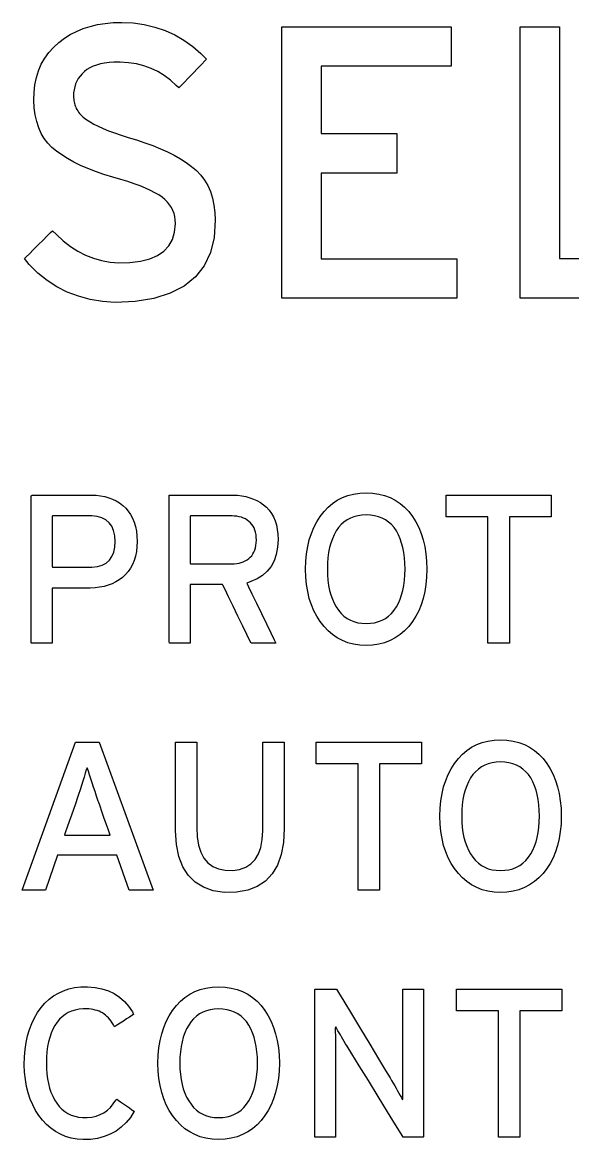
# Model space of a CAD drawing. Extents: x 1 to 47.7, y 0.2 to 33.3.
# Drawn here: x 21.709 to 22.143, y 3.613 to 4.492 of the extents above; entities that cross this region are included whole.
import ezdxf

# ---------------------------------------------------------------- set-up
doc = ezdxf.new("R2010")
doc.units = 0
doc.header["$MEASUREMENT"] = 0
doc.layers.add('4_0_____DWG', color=7, linetype='CONTINUOUS')

msp = doc.modelspace()

# ---------------------------------------------------------------- linework, layer by layer
at = {"layer": '4_0_____DWG'}
for points in [[(21.86081, 4.3362), (21.85994, 4.32271), (21.85706, 4.31079), (21.85217, 4.30044), (21.84528, 4.29167), (21.83638, 4.28446), (21.82547, 4.27882), (21.81256, 4.27476), (21.79764, 4.27226), (21.78209, 4.27145), (21.7719, 4.27226), (21.7622, 4.27391), (21.75299, 4.2764), (21.74428, 4.27972), (21.73605, 4.28388), (21.72832, 4.28888), (21.72108, 4.29472), (21.71433, 4.30139), (21.71052, 4.30606), (21.71187, 4.3074), (21.7144, 4.30992), (21.71772, 4.31323), (21.72144, 4.31694), (21.72517, 4.32066), (21.72852, 4.324), (21.73109, 4.32656), (21.73251, 4.32797), (21.73566, 4.32497), (21.74107, 4.31995), (21.74669, 4.31557), (21.75253, 4.31184), (21.75858, 4.30874), (21.76484, 4.30628), (21.77131, 4.30446), (21.778, 4.30328), (21.7849, 4.30274), (21.79368, 4.30294), (21.80203, 4.30396), (21.80927, 4.30577), (21.81541, 4.3084), (21.82044, 4.31183), (21.82436, 4.31606), (21.82718, 4.32109), (21.82889, 4.32694), (21.8295, 4.33358), (21.82938, 4.33651), (21.829, 4.33913), (21.82837, 4.34164), (21.82747, 4.34403), (21.8263, 4.34631), (21.82488, 4.34848), (21.8232, 4.35054), (21.82126, 4.35249), (21.81903, 4.35433), (21.81635, 4.35615), (21.81327, 4.35796), (21.8098, 4.35974), (21.80593, 4.3615), (21.80167, 4.36324), (21.79702, 4.36496), (21.79196, 4.36666), (21.78652, 4.36834), (21.78023, 4.37015), (21.7732, 4.37231), (21.76659, 4.37458), (21.76041, 4.37697), (21.75465, 4.37946), (21.74932, 4.38207), (21.74441, 4.38479), (21.73993, 4.38762), (21.73587, 4.39057), (21.73222, 4.39359), (21.72898, 4.39689), (21.72614, 4.40058), (21.72373, 4.40464), (21.72173, 4.40909), (21.72015, 4.41392), (21.71899, 4.41913), (21.71825, 4.42472), (21.71792, 4.43069), (21.71808, 4.43694), (21.71875, 4.44294), (21.71993, 4.44862), (21.72161, 4.45399), (21.7238, 4.45905), (21.72648, 4.4638), (21.72967, 4.46824), (21.73337, 4.47236), (21.73756, 4.47618), (21.74199, 4.47949), (21.74666, 4.48241), (21.7516, 4.48494), (21.75681, 4.48709), (21.76229, 4.48885), (21.76804, 4.49023), (21.77406, 4.49122), (21.78034, 4.49183), (21.78714, 4.49204), (21.79624, 4.49154), (21.80497, 4.4903), (21.81333, 4.48833), (21.82132, 4.48563), (21.82894, 4.4822), (21.83619, 4.47803), (21.84308, 4.47313), (21.8496, 4.4675), (21.85396, 4.46296), (21.85276, 4.46171), (21.85035, 4.45922), (21.84713, 4.45589), (21.84348, 4.4521), (21.83979, 4.44827), (21.83643, 4.44479), (21.8338, 4.44206), (21.83228, 4.44049), (21.83, 4.44241), (21.82549, 4.44654), (21.8207, 4.45015), (21.81562, 4.45323), (21.81026, 4.45578), (21.80462, 4.4578), (21.79869, 4.4593), (21.79248, 4.46027), (21.78599, 4.4607), (21.78108, 4.46065), (21.77727, 4.46037), (21.77372, 4.45991), (21.77042, 4.45927), (21.76737, 4.45844), (21.76458, 4.45744), (21.76204, 4.45626), (21.75975, 4.45489), (21.75772, 4.45335), (21.75592, 4.45159), (21.75434, 4.44973), (21.75297, 4.44777), (21.75181, 4.44571), (21.75087, 4.44356), (21.75013, 4.44132), (21.74961, 4.43897), (21.7493, 4.43653), (21.74921, 4.43406), (21.74924, 4.43283), (21.74932, 4.43163), (21.74945, 4.43047), (21.74963, 4.42936), (21.74987, 4.42828), (21.75016, 4.42723), (21.7505, 4.42623), (21.75089, 4.42527), (21.75134, 4.42432), (21.75186, 4.42331), (21.75247, 4.42231), (21.75317, 4.42132), (21.75395, 4.42034), (21.75481, 4.41938), (21.75576, 4.41843), (21.7568, 4.41749), (21.75793, 4.41656), (21.7596, 4.41532), (21.76222, 4.41364), (21.76525, 4.41194), (21.76871, 4.41024), (21.77258, 4.40851), (21.77687, 4.40677), (21.78157, 4.40502), (21.78669, 4.40325), (21.79223, 4.40147), (21.79875, 4.3995), (21.80542, 4.39732), (21.81173, 4.39503), (21.81769, 4.3926), (21.82331, 4.39006), (21.82857, 4.38739), (21.83348, 4.3846), (21.83805, 4.38168), (21.84226, 4.37864), (21.84609, 4.3754), (21.84949, 4.3718), (21.85243, 4.36782), (21.85494, 4.36348), (21.857, 4.35876), (21.85861, 4.35368), (21.85979, 4.34822), (21.86052, 4.34239)], [(21.79933, 4.0834), (21.79915, 4.07932), (21.7987, 4.07547), (21.79797, 4.07186), (21.79696, 4.06849), (21.79567, 4.06535), (21.79411, 4.06245), (21.79226, 4.05978), (21.79014, 4.05735), (21.78777, 4.05515), (21.78523, 4.05321), (21.7825, 4.05152), (21.77959, 4.05008), (21.7765, 4.04891), (21.77323, 4.04799), (21.76978, 4.04732), (21.76615, 4.04691), (21.76234, 4.04675), (21.76101, 4.04675), (21.75822, 4.04675), (21.75407, 4.04675), (21.74914, 4.04675), (21.74398, 4.04675), (21.73918, 4.04675), (21.73528, 4.04675), (21.73286, 4.04675), (21.73235, 4.04656), (21.73235, 4.04391), (21.73235, 4.03882), (21.73235, 4.0321), (21.73235, 4.02459), (21.73235, 4.01714), (21.73235, 4.01056), (21.73235, 4.00569), (21.73235, 4.00337), (21.73197, 4.00328), (21.7305, 4.00328), (21.72824, 4.00328), (21.72551, 4.00328), (21.72261, 4.00328), (21.71988, 4.00328), (21.71762, 4.00328), (21.71615, 4.00328), (21.71577, 4.00351), (21.71577, 4.00974), (21.71577, 4.0228), (21.71577, 4.04045), (21.71577, 4.06046), (21.71577, 4.08059), (21.71577, 4.09861), (21.71577, 4.11229), (21.71577, 4.11938), (21.71658, 4.1199), (21.72045, 4.1199), (21.72668, 4.1199), (21.73436, 4.1199), (21.74261, 4.1199), (21.7505, 4.1199), (21.75713, 4.1199), (21.7616, 4.1199), (21.76344, 4.1199), (21.76707, 4.11975), (21.77055, 4.11935), (21.77386, 4.11872), (21.777, 4.11783), (21.77999, 4.1167), (21.78281, 4.11533), (21.78546, 4.11371), (21.78795, 4.11184), (21.79029, 4.1097), (21.79237, 4.10729), (21.79419, 4.10462), (21.79573, 4.10171), (21.79699, 4.09855), (21.79799, 4.09514), (21.79871, 4.09147), (21.79916, 4.08756)], [(21.91041, 4.08503), (21.90998, 4.07884), (21.90891, 4.07324), (21.9072, 4.06823), (21.90484, 4.0638), (21.90184, 4.05996), (21.8982, 4.05671), (21.89392, 4.05404), (21.889, 4.05196), (21.88565, 4.0507), (21.88708, 4.04775), (21.88977, 4.04219), (21.8933, 4.03489), (21.89725, 4.02674), (21.90118, 4.01863), (21.90465, 4.01145), (21.90725, 4.00608), (21.90854, 4.00342), (21.90821, 4.00328), (21.90657, 4.00328), (21.90399, 4.00328), (21.90083, 4.00328), (21.89745, 4.00328), (21.89422, 4.00328), (21.89151, 4.00328), (21.88967, 4.00328), (21.88906, 4.0033), (21.88808, 4.00531), (21.88577, 4.01009), (21.88252, 4.01679), (21.87876, 4.02454), (21.8749, 4.03249), (21.87137, 4.03977), (21.86858, 4.04553), (21.86694, 4.04891), (21.86648, 4.04944), (21.86476, 4.04944), (21.86167, 4.04944), (21.8577, 4.04944), (21.85332, 4.04944), (21.849, 4.04944), (21.84522, 4.04944), (21.84246, 4.04944), (21.84119, 4.04944), (21.84116, 4.04827), (21.84116, 4.04416), (21.84116, 4.0379), (21.84116, 4.03035), (21.84116, 4.02237), (21.84116, 4.01482), (21.84116, 4.00856), (21.84116, 4.00445), (21.84114, 4.00328), (21.84031, 4.00328), (21.83852, 4.00328), (21.83606, 4.00328), (21.83326, 4.00328), (21.83041, 4.00328), (21.82783, 4.00328), (21.82582, 4.00328), (21.8247, 4.00328), (21.82457, 4.00462), (21.82457, 4.01315), (21.82457, 4.0277), (21.82457, 4.04611), (21.82457, 4.06619), (21.82457, 4.08578), (21.82457, 4.1027), (21.82457, 4.11479), (21.82457, 4.11986), (21.8261, 4.1199), (21.83076, 4.1199), (21.83765, 4.1199), (21.84583, 4.1199), (21.85439, 4.1199), (21.86241, 4.1199), (21.86895, 4.1199), (21.87311, 4.1199), (21.87507, 4.11989), (21.87852, 4.11972), (21.88184, 4.11933), (21.88502, 4.11871), (21.88807, 4.11787), (21.89098, 4.1168), (21.89376, 4.11552), (21.8964, 4.11401), (21.8989, 4.11227), (21.90127, 4.11029), (21.90338, 4.10803), (21.90521, 4.10552), (21.90677, 4.10275), (21.90805, 4.09972), (21.90906, 4.09643), (21.90979, 4.09289), (21.91024, 4.08909)], [(22.02768, 4.06163), (22.02747, 4.05542), (22.02692, 4.04952), (22.02602, 4.04391), (22.02478, 4.0386), (22.02319, 4.03359), (22.02125, 4.02888), (22.01898, 4.02447), (22.01635, 4.02036), (22.01337, 4.01652), (22.01008, 4.01306), (22.00654, 4.01005), (22.00273, 4.00749), (21.99866, 4.00538), (21.99433, 4.00372), (21.98973, 4.0025), (21.98487, 4.00173), (21.97976, 4.00141), (21.97468, 4.00173), (21.96987, 4.0025), (21.96532, 4.00372), (21.96104, 4.00538), (21.95703, 4.00749), (21.95328, 4.01005), (21.9498, 4.01306), (21.94659, 4.01652), (21.94361, 4.02036), (21.94092, 4.02447), (21.93858, 4.02888), (21.9366, 4.03359), (21.93497, 4.0386), (21.9337, 4.04391), (21.93278, 4.04952), (21.93221, 4.05542), (21.93199, 4.06163), (21.93221, 4.06784), (21.93278, 4.07376), (21.9337, 4.07939), (21.93497, 4.08472), (21.9366, 4.08976), (21.93858, 4.0945), (21.94092, 4.09896), (21.94361, 4.10312), (21.94659, 4.10696), (21.9498, 4.11036), (21.95328, 4.11332), (21.95703, 4.11584), (21.96104, 4.11792), (21.96532, 4.11955), (21.96987, 4.12073), (21.97468, 4.12147), (21.97976, 4.12177), (21.98487, 4.12147), (21.98973, 4.12073), (21.99433, 4.11955), (21.99866, 4.11792), (22.00273, 4.11584), (22.00654, 4.11332), (22.01008, 4.11036), (22.01337, 4.10696), (22.01635, 4.10312), (22.01898, 4.09896), (22.02125, 4.0945), (22.02319, 4.08976), (22.02478, 4.08472), (22.02602, 4.07939), (22.02692, 4.07376), (22.02747, 4.06784)], [(21.78209, 4.0834), (21.7817, 4.08796), (21.78076, 4.09193), (21.77928, 4.09532), (21.77724, 4.09812), (21.77466, 4.10033), (21.77152, 4.10196), (21.76784, 4.103), (21.76361, 4.10345), (21.76189, 4.10347), (21.75896, 4.10347), (21.7545, 4.10347), (21.74919, 4.10347), (21.74368, 4.10347), (21.73863, 4.10347), (21.73471, 4.10347), (21.73256, 4.10347), (21.73235, 4.10286), (21.73235, 4.09947), (21.73235, 4.09389), (21.73235, 4.08699), (21.73235, 4.07965), (21.73235, 4.07275), (21.73235, 4.06717), (21.73235, 4.06378), (21.73256, 4.06316), (21.73471, 4.06316), (21.73863, 4.06316), (21.74368, 4.06316), (21.74919, 4.06316), (21.7545, 4.06316), (21.75896, 4.06316), (21.76189, 4.06316), (21.76364, 4.06319), (21.76796, 4.06368), (21.77171, 4.06475), (21.77488, 4.0664), (21.77748, 4.06864), (21.7795, 4.07146), (21.78094, 4.07486), (21.7818, 4.07884)], [(21.89334, 4.08454), (21.89323, 4.0867), (21.89299, 4.08873), (21.89261, 4.09062), (21.89209, 4.09238), (21.89143, 4.09401), (21.89064, 4.0955), (21.88971, 4.09686), (21.88864, 4.09809), (21.88742, 4.09922), (21.88609, 4.10023), (21.88466, 4.10111), (21.88311, 4.10185), (21.88147, 4.10245), (21.87971, 4.10291), (21.87785, 4.10324), (21.87588, 4.10342), (21.87408, 4.10347), (21.87245, 4.10347), (21.8688, 4.10347), (21.86378, 4.10347), (21.85805, 4.10347), (21.85228, 4.10347), (21.84711, 4.10347), (21.84323, 4.10347), (21.84127, 4.10347), (21.84116, 4.10271), (21.84116, 4.09944), (21.84116, 4.09428), (21.84116, 4.08799), (21.84116, 4.08133), (21.84116, 4.07504), (21.84116, 4.06989), (21.84116, 4.06661), (21.84127, 4.06585), (21.84323, 4.06585), (21.84711, 4.06585), (21.85228, 4.06585), (21.85805, 4.06585), (21.86378, 4.06585), (21.8688, 4.06585), (21.87245, 4.06585), (21.87408, 4.06585), (21.87585, 4.0659), (21.87778, 4.06608), (21.87962, 4.06639), (21.88135, 4.06683), (21.88299, 4.0674), (21.88451, 4.0681), (21.88594, 4.06893), (21.88727, 4.06989), (21.8885, 4.07098), (21.8896, 4.07219), (21.89056, 4.07355), (21.89138, 4.07503), (21.89205, 4.07666), (21.89259, 4.07842), (21.89298, 4.08033), (21.89323, 4.08236)], [(22.01044, 4.06163), (22.01034, 4.06621), (22.01002, 4.07056), (22.00948, 4.07467), (22.00873, 4.07854), (22.00777, 4.08218), (22.00659, 4.08557), (22.0052, 4.08874), (22.0036, 4.09166), (22.00177, 4.09431), (21.99973, 4.09663), (21.99748, 4.09865), (21.99504, 4.10036), (21.99239, 4.10177), (21.98953, 4.10288), (21.98648, 4.10368), (21.98322, 4.10418), (21.97976, 4.10437), (21.97636, 4.10418), (21.97317, 4.10368), (21.97016, 4.10288), (21.96736, 4.10177), (21.96474, 4.10036), (21.96232, 4.09865), (21.96009, 4.09663), (21.95806, 4.09431), (21.95622, 4.09166), (21.95458, 4.08874), (21.95316, 4.08557), (21.95196, 4.08218), (21.95098, 4.07854), (21.95022, 4.07467), (21.94967, 4.07056), (21.94934, 4.06621), (21.94923, 4.06163), (21.94934, 4.0571), (21.94967, 4.05281), (21.95022, 4.04875), (21.95098, 4.04492), (21.95196, 4.04132), (21.95316, 4.03795), (21.95458, 4.03482), (21.95622, 4.03192), (21.95806, 4.02922), (21.96009, 4.02678), (21.96232, 4.02467), (21.96474, 4.02288), (21.96736, 4.02142), (21.97016, 4.02028), (21.97317, 4.01946), (21.97636, 4.01898), (21.97976, 4.01881), (21.98322, 4.01898), (21.98648, 4.01946), (21.98953, 4.02028), (21.99239, 4.02142), (21.99504, 4.02288), (21.99748, 4.02467), (21.99973, 4.02678), (22.00177, 4.02922), (22.0036, 4.03192), (22.0052, 4.03482), (22.00659, 4.03795), (22.00777, 4.04132), (22.00873, 4.04492), (22.00948, 4.04875), (22.01002, 4.05281), (22.01034, 4.0571)], [(21.9153, 3.85745), (21.91463, 3.84651), (21.91281, 3.8369), (21.90984, 3.82863), (21.90571, 3.82169), (21.90043, 3.81609), (21.89401, 3.81182), (21.88643, 3.80889), (21.87769, 3.80729), (21.86806, 3.80714), (21.85925, 3.80851), (21.85158, 3.81122), (21.84505, 3.81527), (21.83966, 3.82065), (21.83541, 3.82736), (21.83229, 3.83541), (21.83032, 3.8448), (21.82948, 3.85552), (21.82945, 3.85948), (21.82945, 3.86548), (21.82945, 3.87467), (21.82945, 3.88577), (21.82945, 3.89751), (21.82945, 3.90862), (21.82945, 3.91781), (21.82945, 3.92381), (21.82948, 3.92546), (21.83035, 3.92546), (21.83221, 3.92546), (21.83474, 3.92546), (21.83762, 3.92546), (21.84053, 3.92546), (21.84315, 3.92546), (21.84517, 3.92546), (21.84626, 3.92546), (21.84637, 3.92452), (21.84637, 3.91934), (21.84637, 3.91074), (21.84637, 3.89999), (21.84637, 3.88835), (21.84637, 3.87709), (21.84637, 3.86747), (21.84637, 3.86078), (21.84637, 3.85826), (21.84672, 3.85089), (21.84777, 3.84442), (21.84951, 3.83885), (21.85196, 3.83419), (21.8551, 3.83043), (21.85895, 3.82757), (21.86349, 3.82562), (21.86874, 3.82456), (21.87461, 3.82446), (21.88009, 3.8253), (21.88485, 3.82702), (21.8889, 3.8296), (21.89222, 3.83306), (21.89484, 3.8374), (21.89673, 3.8426), (21.89791, 3.84868), (21.89838, 3.85563), (21.89838, 3.85879), (21.89838, 3.86485), (21.89838, 3.87414), (21.89838, 3.88536), (21.89838, 3.89722), (21.89838, 3.90844), (21.89838, 3.91773), (21.89838, 3.92379), (21.89841, 3.92546), (21.89928, 3.92546), (21.90114, 3.92546), (21.90367, 3.92546), (21.90655, 3.92546), (21.90946, 3.92546), (21.91208, 3.92546), (21.9141, 3.92546), (21.91519, 3.92546), (21.9153, 3.92451), (21.9153, 3.91927), (21.9153, 3.91057), (21.9153, 3.89968), (21.9153, 3.8879), (21.9153, 3.8765), (21.9153, 3.86677), (21.9153, 3.85999)], [(22.13356, 3.86719), (22.13335, 3.86098), (22.13279, 3.85507), (22.13189, 3.84946), (22.13065, 3.84416), (22.12906, 3.83915), (22.12713, 3.83444), (22.12485, 3.83003), (22.12223, 3.82592), (22.11924, 3.82208), (22.11596, 3.81862), (22.11241, 3.81561), (22.1086, 3.81305), (22.10453, 3.81094), (22.1002, 3.80927), (22.09561, 3.80805), (22.09075, 3.80729), (22.08563, 3.80697), (22.08055, 3.80729), (22.07574, 3.80805), (22.0712, 3.80927), (22.06692, 3.81094), (22.0629, 3.81305), (22.05916, 3.81561), (22.05568, 3.81862), (22.05246, 3.82208), (22.04948, 3.82592), (22.04679, 3.83003), (22.04446, 3.83444), (22.04248, 3.83915), (22.04085, 3.84416), (22.03957, 3.84946), (22.03865, 3.85507), (22.03808, 3.86098), (22.03787, 3.86719), (22.03808, 3.8734), (22.03865, 3.87932), (22.03957, 3.88494), (22.04085, 3.89027), (22.04248, 3.89531), (22.04446, 3.90006), (22.04679, 3.90451), (22.04948, 3.90867), (22.05246, 3.91251), (22.05568, 3.91592), (22.05916, 3.91888), (22.0629, 3.9214), (22.06692, 3.92347), (22.0712, 3.9251), (22.07574, 3.92629), (22.08055, 3.92703), (22.08563, 3.92733), (22.09075, 3.92703), (22.09561, 3.92629), (22.1002, 3.9251), (22.10453, 3.92347), (22.1086, 3.9214), (22.11241, 3.91888), (22.11596, 3.91592), (22.11924, 3.91251), (22.12223, 3.90867), (22.12485, 3.90451), (22.12713, 3.90006), (22.12906, 3.89531), (22.13065, 3.89027), (22.13189, 3.88494), (22.13279, 3.87932), (22.13335, 3.8734)], [(21.76866, 3.87899), (21.76736, 3.88282), (21.76612, 3.8865), (21.76495, 3.89002), (21.76384, 3.89339), (21.76279, 3.8966), (21.76181, 3.89966), (21.76089, 3.90256), (21.76003, 3.90531), (21.75926, 3.90371), (21.75842, 3.90089), (21.75752, 3.8979), (21.75653, 3.89474), (21.75548, 3.89141), (21.75435, 3.88791), (21.75314, 3.88424), (21.75186, 3.88041), (21.75118, 3.87842), (21.7504, 3.87617), (21.74912, 3.87247), (21.74753, 3.8679), (21.74584, 3.86304), (21.74425, 3.85847), (21.74297, 3.85477), (21.74219, 3.85253), (21.74229, 3.85212), (21.74483, 3.85212), (21.74949, 3.85212), (21.75547, 3.85212), (21.762, 3.85212), (21.7683, 3.85212), (21.77358, 3.85212), (21.77705, 3.85212), (21.778, 3.85217), (21.77747, 3.85368), (21.77636, 3.85688), (21.77485, 3.8612), (21.77316, 3.86604), (21.7715, 3.87083), (21.77006, 3.87497), (21.76904, 3.87789)], [(22.11632, 3.86719), (22.11621, 3.87177), (22.11589, 3.87612), (22.11536, 3.88023), (22.11461, 3.8841), (22.11364, 3.88773), (22.11247, 3.89113), (22.11108, 3.89429), (22.10947, 3.89721), (22.10764, 3.89986), (22.1056, 3.90219), (22.10336, 3.9042), (22.10091, 3.90592), (22.09826, 3.90733), (22.09541, 3.90843), (22.09235, 3.90923), (22.08909, 3.90973), (22.08563, 3.90993), (22.08224, 3.90973), (22.07904, 3.90923), (22.07604, 3.90843), (22.07323, 3.90733), (22.07062, 3.90592), (22.0682, 3.9042), (22.06597, 3.90219), (22.06394, 3.89986), (22.06209, 3.89721), (22.06046, 3.89429), (22.05904, 3.89113), (22.05784, 3.88773), (22.05686, 3.8841), (22.05609, 3.88023), (22.05554, 3.87612), (22.05522, 3.87177), (22.05511, 3.86719), (22.05522, 3.86266), (22.05554, 3.85836), (22.05609, 3.8543), (22.05686, 3.85047), (22.05784, 3.84687), (22.05904, 3.84351), (22.06046, 3.84038), (22.06209, 3.83748), (22.06394, 3.83477), (22.06597, 3.83234), (22.0682, 3.83022), (22.07062, 3.82843), (22.07323, 3.82697), (22.07604, 3.82583), (22.07904, 3.82502), (22.08224, 3.82453), (22.08563, 3.82437), (22.08909, 3.82453), (22.09235, 3.82502), (22.09541, 3.82583), (22.09826, 3.82697), (22.10091, 3.82843), (22.10336, 3.83022), (22.1056, 3.83234), (22.10764, 3.83477), (22.10947, 3.83748), (22.11108, 3.84038), (22.11247, 3.84351), (22.11364, 3.84687), (22.11461, 3.85047), (22.11536, 3.8543), (22.11589, 3.85836), (22.11621, 3.86266)], [(21.79707, 3.63482), (21.79402, 3.63009), (21.7906, 3.62592), (21.78683, 3.62232), (21.78269, 3.61927), (21.77819, 3.6168), (21.77333, 3.61488), (21.7681, 3.61353), (21.76252, 3.61274), (21.75685, 3.61256), (21.75197, 3.61298), (21.74734, 3.61382), (21.74296, 3.61509), (21.73884, 3.61678), (21.73496, 3.6189), (21.73134, 3.62144), (21.72797, 3.62441), (21.72486, 3.6278), (21.72196, 3.63155), (21.71934, 3.63555), (21.71706, 3.63984), (21.71511, 3.64441), (21.7135, 3.64926), (21.71223, 3.6544), (21.71129, 3.65982), (21.71068, 3.66552), (21.71041, 3.67151), (21.71053, 3.6776), (21.711, 3.68343), (21.71181, 3.68898), (21.71295, 3.69425), (21.71443, 3.69925), (21.71624, 3.70396), (21.71839, 3.7084), (21.72087, 3.71257), (21.72368, 3.71645), (21.7267, 3.71996), (21.72996, 3.72304), (21.73348, 3.72571), (21.73725, 3.72796), (21.74128, 3.72978), (21.74555, 3.73119), (21.75008, 3.73217), (21.75486, 3.73274), (21.76025, 3.73284), (21.76615, 3.73233), (21.77162, 3.73127), (21.77667, 3.72963), (21.78129, 3.72744), (21.78549, 3.72469), (21.78926, 3.72137), (21.79262, 3.71749), (21.79554, 3.71305), (21.79639, 3.71098), (21.79527, 3.71026), (21.7934, 3.70905), (21.79105, 3.70754), (21.7885, 3.70589), (21.78601, 3.70428), (21.78385, 3.70289), (21.78229, 3.70189), (21.78161, 3.70145), (21.78076, 3.70283), (21.77977, 3.70435), (21.77875, 3.70576), (21.7777, 3.70708), (21.77663, 3.70831), (21.77552, 3.70944), (21.7744, 3.71047), (21.77324, 3.7114), (21.77205, 3.71223), (21.77073, 3.71294), (21.76934, 3.71356), (21.76787, 3.7141), (21.76632, 3.71455), (21.76469, 3.71491), (21.76298, 3.71518), (21.76119, 3.71537), (21.75933, 3.71547), (21.75683, 3.71544), (21.7536, 3.71514), (21.75056, 3.71455), (21.74771, 3.71368), (21.74505, 3.71251), (21.74257, 3.71106), (21.74029, 3.70932), (21.73819, 3.7073), (21.73628, 3.70498), (21.73453, 3.70235), (21.73296, 3.69947), (21.7316, 3.69637), (21.73045, 3.69305), (21.72951, 3.6895), (21.72877, 3.68572), (21.72824, 3.68172), (21.72791, 3.6775), (21.7278, 3.67305), (21.72789, 3.66862), (21.72818, 3.66442), (21.72869, 3.66043), (21.7294, 3.65667), (21.73031, 3.65312), (21.73144, 3.6498), (21.73277, 3.6467), (21.73431, 3.64382), (21.73604, 3.64114), (21.73792, 3.63866), (21.74, 3.6365), (21.74226, 3.63464), (21.74471, 3.63309), (21.74735, 3.63185), (21.75017, 3.63091), (21.75319, 3.63029), (21.75639, 3.62997), (21.75996, 3.62997), (21.76361, 3.63034), (21.76703, 3.63109), (21.77021, 3.63223), (21.77315, 3.63374), (21.77585, 3.63565), (21.77832, 3.63793), (21.78055, 3.6406), (21.78254, 3.64365), (21.78331, 3.64434), (21.78447, 3.64354), (21.78629, 3.64227), (21.78853, 3.64072), (21.79093, 3.63907), (21.79324, 3.63747), (21.7952, 3.63611), (21.79656, 3.63517)], [(21.91139, 3.67274), (21.91118, 3.66654), (21.91063, 3.66063), (21.90973, 3.65502), (21.90848, 3.64971), (21.90689, 3.6447), (21.90496, 3.63999), (21.90268, 3.63558), (21.90006, 3.63147), (21.89708, 3.62763), (21.89379, 3.62418), (21.89024, 3.62117), (21.88644, 3.6186), (21.88237, 3.61649), (21.87803, 3.61483), (21.87344, 3.61361), (21.86858, 3.61284), (21.86346, 3.61252), (21.85839, 3.61284), (21.85357, 3.61361), (21.84903, 3.61483), (21.84475, 3.61649), (21.84074, 3.6186), (21.83699, 3.62117), (21.83351, 3.62418), (21.8303, 3.62763), (21.82731, 3.63147), (21.82462, 3.63558), (21.82229, 3.63999), (21.82031, 3.6447), (21.81868, 3.64971), (21.81741, 3.65502), (21.81648, 3.66063), (21.81592, 3.66654), (21.8157, 3.67274), (21.81592, 3.67895), (21.81648, 3.68487), (21.81741, 3.6905), (21.81868, 3.69583), (21.82031, 3.70087), (21.82229, 3.70562), (21.82462, 3.71007), (21.82731, 3.71423), (21.8303, 3.71807), (21.83351, 3.72147), (21.83699, 3.72444), (21.84074, 3.72695), (21.84475, 3.72903), (21.84903, 3.73066), (21.85357, 3.73184), (21.85839, 3.73258), (21.86346, 3.73288), (21.86858, 3.73258), (21.87344, 3.73184), (21.87803, 3.73066), (21.88237, 3.72903), (21.88644, 3.72695), (21.89024, 3.72444), (21.89379, 3.72147), (21.89708, 3.71807), (21.90006, 3.71423), (21.90268, 3.71007), (21.90496, 3.70562), (21.90689, 3.70087), (21.90848, 3.69583), (21.90973, 3.6905), (21.91063, 3.68487), (21.91118, 3.67895)], [(22.00897, 3.61439), (22.00732, 3.61706), (22.00294, 3.62418), (21.99663, 3.63443), (21.98922, 3.64648), (21.98151, 3.659), (21.97432, 3.67067), (21.96848, 3.68016), (21.9648, 3.68615), (21.96362, 3.68807), (21.96253, 3.6899), (21.96147, 3.69168), (21.96044, 3.6934), (21.95945, 3.69507), (21.9585, 3.69669), (21.95758, 3.69826), (21.9567, 3.69978), (21.95585, 3.70125), (21.9555, 3.7003), (21.9555, 3.6975), (21.95551, 3.6946), (21.95553, 3.69162), (21.95554, 3.68854), (21.95557, 3.68538), (21.95559, 3.68212), (21.95562, 3.67878), (21.95566, 3.67534), (21.95566, 3.67321), (21.95566, 3.66778), (21.95566, 3.65961), (21.95566, 3.6498), (21.95566, 3.63944), (21.95566, 3.62963), (21.95566, 3.62146), (21.95566, 3.61603), (21.95565, 3.61439), (21.95489, 3.61439), (21.95317, 3.61439), (21.95079, 3.61439), (21.94805, 3.61439), (21.94525, 3.61439), (21.94268, 3.61439), (21.94065, 3.61439), (21.93944, 3.61439), (21.93924, 3.61521), (21.93924, 3.62277), (21.93924, 3.63652), (21.93924, 3.65434), (21.93924, 3.67414), (21.93924, 3.69378), (21.93924, 3.71115), (21.93924, 3.72414), (21.93924, 3.73064), (21.93956, 3.73101), (21.94098, 3.73101), (21.94322, 3.73101), (21.94597, 3.73101), (21.94892, 3.73101), (21.95177, 3.73101), (21.95419, 3.73101), (21.95587, 3.73101), (21.9565, 3.73101), (21.95806, 3.72841), (21.96224, 3.72148), (21.96826, 3.71151), (21.97533, 3.69979), (21.98268, 3.6876), (21.98953, 3.67625), (21.99511, 3.66701), (21.99862, 3.66119), (21.99981, 3.6592), (22.00107, 3.65703), (22.00228, 3.65494), (22.00343, 3.65293), (22.00454, 3.65099), (22.0056, 3.64912), (22.0066, 3.64733), (22.00755, 3.64562), (22.00845, 3.64398), (22.0088, 3.64491), (22.00876, 3.64781), (22.00873, 3.65078), (22.00871, 3.65383), (22.00869, 3.65697), (22.00867, 3.66019), (22.00866, 3.66349), (22.00866, 3.66687), (22.00865, 3.67033), (22.00865, 3.67246), (22.00865, 3.67787), (22.00865, 3.686), (22.00865, 3.69576), (22.00865, 3.70608), (22.00865, 3.71585), (22.00865, 3.72398), (22.00865, 3.72938), (22.00867, 3.73101), (22.00943, 3.73101), (22.01114, 3.73101), (22.01352, 3.73101), (22.01626, 3.73101), (22.01906, 3.73101), (22.02163, 3.73101), (22.02367, 3.73101), (22.02488, 3.73101), (22.02508, 3.73019), (22.02508, 3.72264), (22.02508, 3.70889), (22.02508, 3.69106), (22.02508, 3.67127), (22.02508, 3.65163), (22.02508, 3.63425), (22.02508, 3.62126), (22.02508, 3.61476), (22.02477, 3.61439), (22.02345, 3.61439), (22.02136, 3.61439), (22.01879, 3.61439), (22.01603, 3.61439), (22.01338, 3.61439), (22.01112, 3.61439), (22.00955, 3.61439)], [(21.89415, 3.67274), (21.89404, 3.67733), (21.89372, 3.68167), (21.89319, 3.68578), (21.89244, 3.68965), (21.89148, 3.69329), (21.8903, 3.69669), (21.88891, 3.69985), (21.8873, 3.70277), (21.88548, 3.70542), (21.88343, 3.70774), (21.88119, 3.70976), (21.87874, 3.71147), (21.87609, 3.71288), (21.87324, 3.71399), (21.87019, 3.71479), (21.86693, 3.71529), (21.86346, 3.71548), (21.86007, 3.71529), (21.85687, 3.71479), (21.85387, 3.71399), (21.85106, 3.71288), (21.84845, 3.71147), (21.84603, 3.70976), (21.8438, 3.70774), (21.84177, 3.70542), (21.83993, 3.70277), (21.83829, 3.69985), (21.83687, 3.69669), (21.83567, 3.69329), (21.83469, 3.68965), (21.83392, 3.68578), (21.83338, 3.68167), (21.83305, 3.67733), (21.83294, 3.67274), (21.83305, 3.66822), (21.83338, 3.66392), (21.83392, 3.65986), (21.83469, 3.65603), (21.83567, 3.65243), (21.83687, 3.64906), (21.83829, 3.64593), (21.83993, 3.64303), (21.84177, 3.64033), (21.8438, 3.63789), (21.84603, 3.63578), (21.84845, 3.63399), (21.85106, 3.63253), (21.85387, 3.63139), (21.85687, 3.63057), (21.86007, 3.63009), (21.86346, 3.62992), (21.86693, 3.63009), (21.87019, 3.63057), (21.87324, 3.63139), (21.87609, 3.63253), (21.87874, 3.63399), (21.88119, 3.63578), (21.88343, 3.63789), (21.88548, 3.64033), (21.8873, 3.64303), (21.88891, 3.64593), (21.8903, 3.64906), (21.89148, 3.65243), (21.89244, 3.65603), (21.89319, 3.65986), (21.89372, 3.66392), (21.89404, 3.66822)]]:
    msp.add_lwpolyline(points, close=True, dxfattribs=at)
for points in [[(21.91335, 4.27482), (21.91335, 4.48862), (22.04679, 4.48862), (22.04679, 4.4576), (21.94436, 4.4576), (21.94436, 4.40446), (22.00385, 4.40446), (22.00385, 4.37345), (21.94436, 4.37345), (21.94436, 4.30584), (22.05128, 4.30584), (22.05128, 4.27482), (21.91335, 4.27482)], [(22.10119, 4.27482), (22.10119, 4.48862), (22.1322, 4.48862), (22.1322, 4.30614), (22.2355, 4.30614), (22.2355, 4.27482), (22.10119, 4.27482)], [(22.09271, 4.10282), (22.09271, 4.00328), (22.07579, 4.00328), (22.07579, 4.10282), (22.04283, 4.10282), (22.04283, 4.1199), (22.1257, 4.1199), (22.1257, 4.10282), (22.09271, 4.10282)], [(21.79315, 3.80884), (21.78339, 3.83652), (21.73667, 3.83652), (21.72699, 3.80884), (21.70884, 3.80884), (21.75083, 3.92546), (21.76939, 3.92546), (21.81187, 3.80884), (21.79315, 3.80884)], [(21.99033, 3.90838), (21.99033, 3.80884), (21.97342, 3.80884), (21.97342, 3.90838), (21.94046, 3.90838), (21.94046, 3.92546), (22.02332, 3.92546), (22.02332, 3.90838), (21.99033, 3.90838)], [(22.10093, 3.71394), (22.10093, 3.61439), (22.08401, 3.61439), (22.08401, 3.71394), (22.05105, 3.71394), (22.05105, 3.73101), (22.13392, 3.73101), (22.13392, 3.71394), (22.10093, 3.71394)]]:
    msp.add_lwpolyline(points, dxfattribs=at)

doc.saveas('drawing.dxf')
